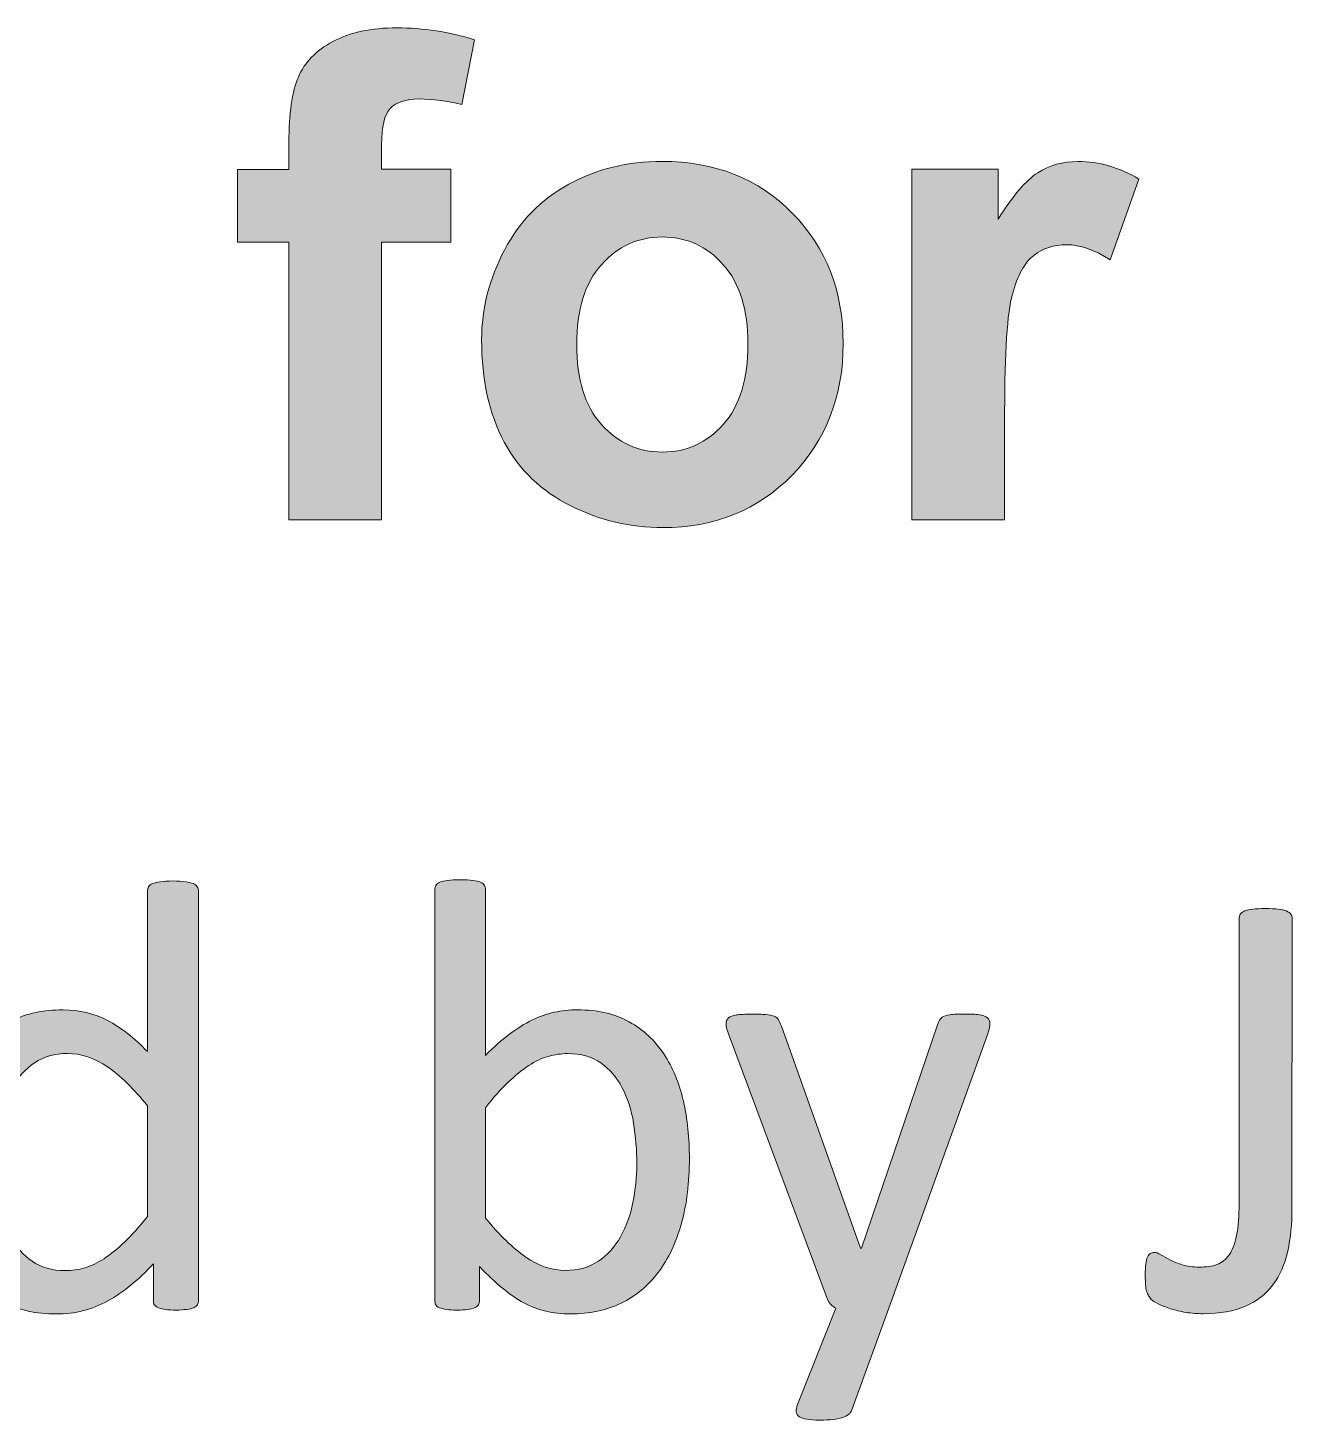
# Model space of a CAD drawing. Header units: inches. Extents: x 247 to 2765, y -1897 to -1110.
# Drawn here: x 2687.36 to 2695.29, y -1325.26 to -1316.53 of the extents above; entities that cross this region are included whole.
import ezdxf

# ---------------------------------------------------------------- set-up
doc = ezdxf.new("R2010")
doc.units = ezdxf.units.IN
doc.header["$MEASUREMENT"] = 0
doc.layers.add('Layer 1', color=7, linetype='Continuous')

# ---------------------------------------------------------------- blocks, each defined once
blk = doc.blocks.new('block 321')
at = {"layer": 'Layer 1', "true_color": 0x010101}
h = blk.add_hatch(color=18, dxfattribs=at)
h.dxf.hatch_style = 2
edge = h.paths.add_edge_path()
edge.add_spline(control_points=[(2688.6779, -1317.4186), (2688.6779, -1317.4186), (2689.0004, -1317.4186), (2689.0004, -1317.4186), (2689.0004, -1317.4186), (2689.0004, -1317.2533), (2689.0004, -1317.2533), (2689.0004, -1317.0693), (2689.02, -1316.9308), (2689.0593, -1316.8399), (2689.0979, -1316.7489), (2689.1702, -1316.6748), (2689.2756, -1316.6177), (2689.3818, -1316.5605), (2689.5151, -1316.5319), (2689.6763, -1316.5319), (2689.8417, -1316.5319), (2690.0036, -1316.5567), (2690.1621, -1316.6063), (2690.1621, -1316.6063), (2690.0828, -1317.0114), (2690.0828, -1317.0114), (2689.9905, -1316.989), (2689.9016, -1316.9777), (2689.8162, -1316.9777), (2689.7321, -1316.9777), (2689.6718, -1316.998), (2689.6353, -1317.0366), (2689.5984, -1317.0759), (2689.5805, -1317.1513), (2689.5805, -1317.2636), (2689.5805, -1317.2636), (2689.5805, -1317.4179), (2689.5805, -1317.4179), (2689.5805, -1317.4179), (2690.0146, -1317.4179), (2690.0146, -1317.4179), (2690.0146, -1317.4179), (2690.0146, -1317.8748), (2690.0146, -1317.8748), (2690.0146, -1317.8748), (2689.5805, -1317.8748), (2689.5805, -1317.8748), (2689.5805, -1317.8748), (2689.5805, -1319.6139), (2689.5805, -1319.6139), (2689.5805, -1319.6139), (2689, -1319.6139), (2689, -1319.6139), (2689, -1319.6139), (2689, -1317.8748), (2689, -1317.8748), (2689, -1317.8748), (2688.6776, -1317.8748), (2688.6776, -1317.8748), (2688.6776, -1317.8748), (2688.6776, -1317.4186), (2688.6776, -1317.4186), (2688.6776, -1317.4186), (2688.6779, -1317.4186), (2688.6779, -1317.4186)], knot_values=[0, 0, 0, 0, 1, 1, 1, 2, 2, 2, 3, 3, 3, 4, 4, 4, 5, 5, 5, 6, 6, 6, 7, 7, 7, 8, 8, 8, 9, 9, 9, 10, 10, 10, 11, 11, 11, 12, 12, 12, 13, 13, 13, 14, 14, 14, 15, 15, 15, 16, 16, 16, 17, 17, 17, 18, 18, 18, 19, 19, 19, 20, 20, 20, 20], degree=3, periodic=1)
h = blk.add_hatch(color=18, dxfattribs=at)
h.dxf.hatch_style = 2
edge = h.paths.add_edge_path()
edge.add_spline(control_points=[(2690.2075, -1318.4852), (2690.2075, -1318.2923), (2690.2551, -1318.1056), (2690.3502, -1317.9251), (2690.4449, -1317.7442), (2690.5793, -1317.6067), (2690.7543, -1317.5117), (2690.9289, -1317.4159), (2691.1232, -1317.369), (2691.3382, -1317.369), (2691.6696, -1317.369), (2691.9425, -1317.4769), (2692.154, -1317.6925), (2692.3666, -1317.9082), (2692.4723, -1318.1807), (2692.4723, -1318.51), (2692.4723, -1318.8415), (2692.3652, -1319.1174), (2692.1509, -1319.3358), (2691.9373, -1319.5543), (2691.6669, -1319.6635), (2691.3417, -1319.6635), (2691.1408, -1319.6635), (2690.9486, -1319.618), (2690.766, -1319.527), (2690.5834, -1319.4361), (2690.4446, -1319.3028), (2690.3495, -1319.1271), (2690.2544, -1318.9517), (2690.2075, -1318.7374), (2690.2075, -1318.4852)], knot_values=[0, 0, 0, 0, 1, 1, 1, 2, 2, 2, 3, 3, 3, 4, 4, 4, 5, 5, 5, 6, 6, 6, 7, 7, 7, 8, 8, 8, 9, 9, 9, 10, 10, 10, 10], degree=3, periodic=1)
edge = h.paths.add_edge_path()
edge.add_spline(control_points=[(2690.8029, -1318.5162), (2690.8029, -1318.734), (2690.8545, -1318.9007), (2690.9579, -1319.0165), (2691.0612, -1319.1322), (2691.1887, -1319.1901), (2691.3403, -1319.1901), (2691.4919, -1319.1901), (2691.619, -1319.1322), (2691.7217, -1319.0165), (2691.8243, -1318.9007), (2691.8757, -1318.7326), (2691.8757, -1318.5121), (2691.8757, -1318.2971), (2691.8243, -1318.1318), (2691.7217, -1318.016), (2691.619, -1317.9003), (2691.4919, -1317.8424), (2691.3403, -1317.8424), (2691.1884, -1317.8424), (2691.0612, -1317.9003), (2690.9579, -1318.016), (2690.8545, -1318.1318), (2690.8029, -1318.2985), (2690.8029, -1318.5162)], knot_values=[0, 0, 0, 0, 1, 1, 1, 2, 2, 2, 3, 3, 3, 4, 4, 4, 5, 5, 5, 6, 6, 6, 7, 7, 7, 8, 8, 8, 8], degree=3, periodic=1)
h = blk.add_hatch(color=18, dxfattribs=at)
h.dxf.hatch_style = 2
edge = h.paths.add_edge_path()
edge.add_spline(control_points=[(2693.4842, -1319.6142), (2693.4842, -1319.6142), (2692.9033, -1319.6142), (2692.9033, -1319.6142), (2692.9033, -1319.6142), (2692.9033, -1317.4183), (2692.9033, -1317.4183), (2692.9033, -1317.4183), (2693.4428, -1317.4183), (2693.4428, -1317.4183), (2693.4428, -1317.4183), (2693.4428, -1317.7311), (2693.4428, -1317.7311), (2693.5352, -1317.5837), (2693.6182, -1317.4865), (2693.6919, -1317.4397), (2693.7656, -1317.3928), (2693.8494, -1317.3694), (2693.9431, -1317.3694), (2694.0753, -1317.3694), (2694.2028, -1317.4059), (2694.3255, -1317.4796), (2694.3255, -1317.4796), (2694.1456, -1317.986), (2694.1456, -1317.986), (2694.0478, -1317.9227), (2693.9568, -1317.891), (2693.8728, -1317.891), (2693.7922, -1317.891), (2693.7226, -1317.913), (2693.6661, -1317.9575), (2693.6096, -1318.0019), (2693.5651, -1318.0832), (2693.5327, -1318.2003), (2693.5004, -1318.3175), (2693.4842, -1318.5621), (2693.4842, -1318.9362), (2693.4842, -1318.9362), (2693.4842, -1319.6142), (2693.4842, -1319.6142), (2693.4842, -1319.6142), (2693.4842, -1319.6142), (2693.4842, -1319.6142)], knot_values=[0, 0, 0, 0, 1, 1, 1, 2, 2, 2, 3, 3, 3, 4, 4, 4, 5, 5, 5, 6, 6, 6, 7, 7, 7, 8, 8, 8, 9, 9, 9, 10, 10, 10, 11, 11, 11, 12, 12, 12, 13, 13, 13, 14, 14, 14, 14], degree=3, periodic=1)
at = {"layer": 'Layer 1', "lineweight": 0}
for points, knots in [([(2688.6779, -1317.4186), (2688.6779, -1317.4186), (2689.0004, -1317.4186), (2689.0004, -1317.4186), (2689.0004, -1317.4186), (2689.0004, -1317.2533), (2689.0004, -1317.2533), (2689.0004, -1317.0693), (2689.02, -1316.9308), (2689.0593, -1316.8399), (2689.0979, -1316.7489), (2689.1702, -1316.6748), (2689.2756, -1316.6177), (2689.3818, -1316.5605), (2689.5151, -1316.5319), (2689.6763, -1316.5319), (2689.8417, -1316.5319), (2690.0036, -1316.5567), (2690.1621, -1316.6063), (2690.1621, -1316.6063), (2690.0828, -1317.0114), (2690.0828, -1317.0114), (2689.9905, -1316.989), (2689.9016, -1316.9777), (2689.8162, -1316.9777), (2689.7321, -1316.9777), (2689.6718, -1316.998), (2689.6353, -1317.0366), (2689.5984, -1317.0759), (2689.5805, -1317.1513), (2689.5805, -1317.2636), (2689.5805, -1317.2636), (2689.5805, -1317.4179), (2689.5805, -1317.4179), (2689.5805, -1317.4179), (2690.0146, -1317.4179), (2690.0146, -1317.4179), (2690.0146, -1317.4179), (2690.0146, -1317.8748), (2690.0146, -1317.8748), (2690.0146, -1317.8748), (2689.5805, -1317.8748), (2689.5805, -1317.8748), (2689.5805, -1317.8748), (2689.5805, -1319.6139), (2689.5805, -1319.6139), (2689.5805, -1319.6139), (2689, -1319.6139), (2689, -1319.6139), (2689, -1319.6139), (2689, -1317.8748), (2689, -1317.8748), (2689, -1317.8748), (2688.6776, -1317.8748), (2688.6776, -1317.8748), (2688.6776, -1317.8748), (2688.6776, -1317.4186), (2688.6776, -1317.4186), (2688.6776, -1317.4186), (2688.6779, -1317.4186), (2688.6779, -1317.4186)], [0, 0, 0, 0, 1, 1, 1, 2, 2, 2, 3, 3, 3, 4, 4, 4, 5, 5, 5, 6, 6, 6, 7, 7, 7, 8, 8, 8, 9, 9, 9, 10, 10, 10, 11, 11, 11, 12, 12, 12, 13, 13, 13, 14, 14, 14, 15, 15, 15, 16, 16, 16, 17, 17, 17, 18, 18, 18, 19, 19, 19, 20, 20, 20, 20]), ([(2690.2075, -1318.4852), (2690.2075, -1318.2923), (2690.2551, -1318.1056), (2690.3502, -1317.9251), (2690.4449, -1317.7442), (2690.5793, -1317.6067), (2690.7543, -1317.5117), (2690.9289, -1317.4159), (2691.1232, -1317.369), (2691.3382, -1317.369), (2691.6696, -1317.369), (2691.9425, -1317.4769), (2692.154, -1317.6925), (2692.3666, -1317.9082), (2692.4723, -1318.1807), (2692.4723, -1318.51), (2692.4723, -1318.8415), (2692.3652, -1319.1174), (2692.1509, -1319.3358), (2691.9373, -1319.5543), (2691.6669, -1319.6635), (2691.3417, -1319.6635), (2691.1408, -1319.6635), (2690.9486, -1319.618), (2690.766, -1319.527), (2690.5834, -1319.4361), (2690.4446, -1319.3028), (2690.3495, -1319.1271), (2690.2544, -1318.9517), (2690.2075, -1318.7374), (2690.2075, -1318.4852)], [0, 0, 0, 0, 1, 1, 1, 2, 2, 2, 3, 3, 3, 4, 4, 4, 5, 5, 5, 6, 6, 6, 7, 7, 7, 8, 8, 8, 9, 9, 9, 10, 10, 10, 10]), ([(2693.4842, -1319.6142), (2693.4842, -1319.6142), (2692.9033, -1319.6142), (2692.9033, -1319.6142), (2692.9033, -1319.6142), (2692.9033, -1317.4183), (2692.9033, -1317.4183), (2692.9033, -1317.4183), (2693.4428, -1317.4183), (2693.4428, -1317.4183), (2693.4428, -1317.4183), (2693.4428, -1317.7311), (2693.4428, -1317.7311), (2693.5352, -1317.5837), (2693.6182, -1317.4865), (2693.6919, -1317.4397), (2693.7656, -1317.3928), (2693.8494, -1317.3694), (2693.9431, -1317.3694), (2694.0753, -1317.3694), (2694.2028, -1317.4059), (2694.3255, -1317.4796), (2694.3255, -1317.4796), (2694.1456, -1317.986), (2694.1456, -1317.986), (2694.0478, -1317.9227), (2693.9568, -1317.891), (2693.8728, -1317.891), (2693.7922, -1317.891), (2693.7226, -1317.913), (2693.6661, -1317.9575), (2693.6096, -1318.0019), (2693.5651, -1318.0832), (2693.5327, -1318.2003), (2693.5004, -1318.3175), (2693.4842, -1318.5621), (2693.4842, -1318.9362), (2693.4842, -1318.9362), (2693.4842, -1319.6142), (2693.4842, -1319.6142), (2693.4842, -1319.6142), (2693.4842, -1319.6142), (2693.4842, -1319.6142)], [0, 0, 0, 0, 1, 1, 1, 2, 2, 2, 3, 3, 3, 4, 4, 4, 5, 5, 5, 6, 6, 6, 7, 7, 7, 8, 8, 8, 9, 9, 9, 10, 10, 10, 11, 11, 11, 12, 12, 12, 13, 13, 13, 14, 14, 14, 14]), ([(2690.8029, -1318.5162), (2690.8029, -1318.734), (2690.8545, -1318.9007), (2690.9579, -1319.0165), (2691.0612, -1319.1322), (2691.1887, -1319.1901), (2691.3403, -1319.1901), (2691.4919, -1319.1901), (2691.619, -1319.1322), (2691.7217, -1319.0165), (2691.8243, -1318.9007), (2691.8757, -1318.7326), (2691.8757, -1318.5121), (2691.8757, -1318.2971), (2691.8243, -1318.1318), (2691.7217, -1318.016), (2691.619, -1317.9003), (2691.4919, -1317.8424), (2691.3403, -1317.8424), (2691.1884, -1317.8424), (2691.0612, -1317.9003), (2690.9579, -1318.016), (2690.8545, -1318.1318), (2690.8029, -1318.2985), (2690.8029, -1318.5162)], [0, 0, 0, 0, 1, 1, 1, 2, 2, 2, 3, 3, 3, 4, 4, 4, 5, 5, 5, 6, 6, 6, 7, 7, 7, 8, 8, 8, 8])]:
    blk.add_open_spline(points, degree=3, knots=knots, dxfattribs=at)
blk = doc.blocks.new('block 322')
at = {"layer": 'Layer 1', "true_color": 0x010101}
h = blk.add_hatch(color=18, dxfattribs=at)
h.dxf.hatch_style = 2
edge = h.paths.add_edge_path()
edge.add_spline(control_points=[(2688.4337, -1324.5062), (2688.4337, -1324.5159), (2688.4316, -1324.5255), (2688.4271, -1324.5328), (2688.4219, -1324.5407), (2688.4147, -1324.5465), (2688.404, -1324.5517), (2688.393, -1324.5562), (2688.3785, -1324.5593), (2688.3606, -1324.5617), (2688.3424, -1324.5641), (2688.3207, -1324.5662), (2688.2952, -1324.5662), (2688.268, -1324.5662), (2688.2449, -1324.5651), (2688.2276, -1324.5617), (2688.2094, -1324.5593), (2688.1949, -1324.5555), (2688.1832, -1324.5517), (2688.1718, -1324.5465), (2688.1632, -1324.541), (2688.1581, -1324.5328), (2688.1532, -1324.5255), (2688.1508, -1324.5162), (2688.1508, -1324.5062), (2688.1508, -1324.5062), (2688.1508, -1324.2768), (2688.1508, -1324.2768), (2688.0595, -1324.3757), (2687.9648, -1324.4528), (2687.8659, -1324.5083), (2687.7684, -1324.5627), (2687.6599, -1324.5906), (2687.5431, -1324.5906), (2687.4167, -1324.5906), (2687.3075, -1324.5665), (2687.2175, -1324.5166), (2687.1276, -1324.4673), (2687.0546, -1324.4001), (2686.9988, -1324.3168), (2686.9437, -1324.2327), (2686.9027, -1324.1331), (2686.8765, -1324.0194), (2686.8506, -1323.9064), (2686.8379, -1323.7866), (2686.8379, -1323.6601), (2686.8379, -1323.5113), (2686.8544, -1323.3766), (2686.8868, -1323.2567), (2686.9189, -1323.1361), (2686.9664, -1323.0335), (2687.0288, -1322.9491), (2687.0921, -1322.8643), (2687.1697, -1322.7985), (2687.2627, -1322.753), (2687.3567, -1322.7075), (2687.4635, -1322.6852), (2687.5855, -1322.6852), (2687.6871, -1322.6852), (2687.7801, -1322.7072), (2687.8638, -1322.7513), (2687.9482, -1322.7954), (2688.0316, -1322.8615), (2688.1136, -1322.9466), (2688.1136, -1322.9466), (2688.1136, -1321.9396), (2688.1136, -1321.9396), (2688.1136, -1321.9307), (2688.1157, -1321.9221), (2688.1208, -1321.9135), (2688.1253, -1321.9055), (2688.1336, -1321.8986), (2688.1463, -1321.8942), (2688.1591, -1321.8893), (2688.1756, -1321.8855), (2688.1959, -1321.8824), (2688.2159, -1321.8793), (2688.2414, -1321.8776), (2688.2721, -1321.8776), (2688.3045, -1321.8776), (2688.3307, -1321.879), (2688.3513, -1321.8824), (2688.3723, -1321.8855), (2688.3882, -1321.89), (2688.3999, -1321.8942), (2688.4109, -1321.8986), (2688.4202, -1321.9052), (2688.4254, -1321.9135), (2688.4316, -1321.9217), (2688.434, -1321.9303), (2688.434, -1321.9396), (2688.434, -1321.9396), (2688.4337, -1324.5062), (2688.4337, -1324.5062), (2688.4337, -1324.5062), (2688.4337, -1324.5062), (2688.4337, -1324.5062)], knot_values=[0, 0, 0, 0, 1, 1, 1, 2, 2, 2, 3, 3, 3, 4, 4, 4, 5, 5, 5, 6, 6, 6, 7, 7, 7, 8, 8, 8, 9, 9, 9, 10, 10, 10, 11, 11, 11, 12, 12, 12, 13, 13, 13, 14, 14, 14, 15, 15, 15, 16, 16, 16, 17, 17, 17, 18, 18, 18, 19, 19, 19, 20, 20, 20, 21, 21, 21, 22, 22, 22, 23, 23, 23, 24, 24, 24, 25, 25, 25, 26, 26, 26, 27, 27, 27, 28, 28, 28, 29, 29, 29, 30, 30, 30, 31, 31, 31, 32, 32, 32, 32], degree=3, periodic=1)
edge = h.paths.add_edge_path()
edge.add_spline(control_points=[(2688.114, -1323.2863), (2688.0278, -1323.1792), (2687.9451, -1323.0982), (2687.8642, -1323.0424), (2687.7839, -1322.9866), (2687.7002, -1322.9584), (2687.6127, -1322.9584), (2687.5321, -1322.9584), (2687.4632, -1322.9783), (2687.4067, -1323.0162), (2687.3502, -1323.0548), (2687.3044, -1323.1055), (2687.2689, -1323.1692), (2687.2334, -1323.2319), (2687.2079, -1323.3032), (2687.1917, -1323.3824), (2687.1755, -1323.462), (2687.1676, -1323.5433), (2687.1676, -1323.6253), (2687.1676, -1323.7128), (2687.1748, -1323.7976), (2687.1879, -1323.8816), (2687.2014, -1323.9654), (2687.2248, -1324.0394), (2687.2582, -1324.1042), (2687.2916, -1324.1696), (2687.3361, -1324.2213), (2687.3912, -1324.2603), (2687.4466, -1324.2988), (2687.5162, -1324.3192), (2687.5993, -1324.3192), (2687.6416, -1324.3192), (2687.6826, -1324.313), (2687.7226, -1324.3019), (2687.7608, -1324.2902), (2687.8018, -1324.2706), (2687.8428, -1324.2441), (2687.8831, -1324.2168), (2687.9265, -1324.1814), (2687.9713, -1324.1383), (2688.0161, -1324.0959), (2688.0643, -1324.0429), (2688.114, -1323.9798), (2688.114, -1323.9798), (2688.114, -1323.2863), (2688.114, -1323.2863), (2688.114, -1323.2863), (2688.114, -1323.2863), (2688.114, -1323.2863)], knot_values=[0, 0, 0, 0, 1, 1, 1, 2, 2, 2, 3, 3, 3, 4, 4, 4, 5, 5, 5, 6, 6, 6, 7, 7, 7, 8, 8, 8, 9, 9, 9, 10, 10, 10, 11, 11, 11, 12, 12, 12, 13, 13, 13, 14, 14, 14, 15, 15, 15, 16, 16, 16, 16], degree=3, periodic=1)
h = blk.add_hatch(color=18, dxfattribs=at)
h.dxf.hatch_style = 2
edge = h.paths.add_edge_path()
edge.add_spline(control_points=[(2691.5091, -1323.6157), (2691.5091, -1323.7659), (2691.4929, -1323.9013), (2691.4598, -1324.0215), (2691.4271, -1324.1414), (2691.3792, -1324.2441), (2691.3155, -1324.3281), (2691.2521, -1324.4129), (2691.1739, -1324.4783), (2691.0812, -1324.5235), (2690.9889, -1324.5682), (2690.8828, -1324.5903), (2690.7639, -1324.5903), (2690.7088, -1324.5903), (2690.6571, -1324.5848), (2690.6103, -1324.5738), (2690.5634, -1324.5627), (2690.5173, -1324.5452), (2690.4725, -1324.5214), (2690.4273, -1324.4969), (2690.3826, -1324.4659), (2690.3374, -1324.4284), (2690.2926, -1324.3919), (2690.2444, -1324.3467), (2690.1948, -1324.2937), (2690.1948, -1324.2937), (2690.1948, -1324.5062), (2690.1948, -1324.5062), (2690.1948, -1324.5159), (2690.1924, -1324.5255), (2690.1872, -1324.5328), (2690.1824, -1324.5407), (2690.1741, -1324.5465), (2690.1628, -1324.5517), (2690.1514, -1324.5562), (2690.1369, -1324.5593), (2690.1193, -1324.5617), (2690.1018, -1324.5648), (2690.0801, -1324.5662), (2690.0529, -1324.5662), (2690.027, -1324.5662), (2690.0053, -1324.5651), (2689.9871, -1324.5617), (2689.9685, -1324.5593), (2689.9536, -1324.5555), (2689.943, -1324.5517), (2689.9312, -1324.5465), (2689.923, -1324.541), (2689.9199, -1324.5328), (2689.9157, -1324.5255), (2689.914, -1324.5162), (2689.914, -1324.5062), (2689.914, -1324.5062), (2689.914, -1321.9314), (2689.914, -1321.9314), (2689.914, -1321.9217), (2689.9161, -1321.9121), (2689.9206, -1321.9048), (2689.9254, -1321.8973), (2689.9337, -1321.8907), (2689.9457, -1321.8849), (2689.9578, -1321.88), (2689.9743, -1321.8766), (2689.995, -1321.8735), (2690.016, -1321.8707), (2690.0418, -1321.8694), (2690.0725, -1321.8694), (2690.1049, -1321.8694), (2690.1311, -1321.8704), (2690.1517, -1321.8735), (2690.1721, -1321.8762), (2690.1886, -1321.8804), (2690.2, -1321.8849), (2690.2113, -1321.8907), (2690.2203, -1321.8966), (2690.2248, -1321.9048), (2690.2299, -1321.9121), (2690.232, -1321.9214), (2690.232, -1321.9314), (2690.232, -1321.9314), (2690.232, -1322.9701), (2690.232, -1322.9701), (2690.2837, -1322.918), (2690.3329, -1322.8733), (2690.3815, -1322.8371), (2690.4301, -1322.8013), (2690.4769, -1322.772), (2690.5228, -1322.7492), (2690.5693, -1322.7272), (2690.6154, -1322.7103), (2690.6623, -1322.7), (2690.7085, -1322.6896), (2690.7574, -1322.6848), (2690.8087, -1322.6848), (2690.9338, -1322.6848), (2691.0423, -1322.7093), (2691.1315, -1322.7599), (2691.2207, -1322.8099), (2691.2934, -1322.8774), (2691.3486, -1322.9611), (2691.4044, -1323.0452), (2691.4454, -1323.144), (2691.4715, -1323.257), (2691.4964, -1323.37), (2691.5091, -1323.4896), (2691.5091, -1323.6157)], knot_values=[0, 0, 0, 0, 1, 1, 1, 2, 2, 2, 3, 3, 3, 4, 4, 4, 5, 5, 5, 6, 6, 6, 7, 7, 7, 8, 8, 8, 9, 9, 9, 10, 10, 10, 11, 11, 11, 12, 12, 12, 13, 13, 13, 14, 14, 14, 15, 15, 15, 16, 16, 16, 17, 17, 17, 18, 18, 18, 19, 19, 19, 20, 20, 20, 21, 21, 21, 22, 22, 22, 23, 23, 23, 24, 24, 24, 25, 25, 25, 26, 26, 26, 27, 27, 27, 28, 28, 28, 29, 29, 29, 30, 30, 30, 31, 31, 31, 32, 32, 32, 33, 33, 33, 34, 34, 34, 35, 35, 35, 35], degree=3, periodic=1)
edge = h.paths.add_edge_path()
edge.add_spline(control_points=[(2691.1797, -1323.6522), (2691.1797, -1323.5637), (2691.1725, -1323.4779), (2691.1594, -1323.3945), (2691.1456, -1323.3108), (2691.1222, -1323.2371), (2691.0885, -1323.173), (2691.0547, -1323.1082), (2691.0096, -1323.0569), (2690.9548, -1323.018), (2690.899, -1322.9794), (2690.8297, -1322.959), (2690.7474, -1322.959), (2690.706, -1322.959), (2690.665, -1322.9656), (2690.6244, -1322.9766), (2690.5841, -1322.9876), (2690.5438, -1323.0076), (2690.5024, -1323.0341), (2690.4608, -1323.061), (2690.418, -1323.0965), (2690.3732, -1323.1389), (2690.3288, -1323.1806), (2690.2813, -1323.2343), (2690.2313, -1323.298), (2690.2313, -1323.298), (2690.2313, -1323.9898), (2690.2313, -1323.9898), (2690.3195, -1324.097), (2690.4029, -1324.1779), (2690.4835, -1324.2337), (2690.5638, -1324.2899), (2690.6471, -1324.3178), (2690.7336, -1324.3178), (2690.8139, -1324.3178), (2690.8824, -1324.2978), (2690.9393, -1324.2599), (2690.9961, -1324.2213), (2691.0423, -1324.1703), (2691.0778, -1324.1063), (2691.1133, -1324.0429), (2691.1391, -1323.9716), (2691.1553, -1323.893), (2691.1715, -1323.8131), (2691.1797, -1323.7332), (2691.1797, -1323.6522)], knot_values=[0, 0, 0, 0, 1, 1, 1, 2, 2, 2, 3, 3, 3, 4, 4, 4, 5, 5, 5, 6, 6, 6, 7, 7, 7, 8, 8, 8, 9, 9, 9, 10, 10, 10, 11, 11, 11, 12, 12, 12, 13, 13, 13, 14, 14, 14, 15, 15, 15, 15], degree=3, periodic=1)
h = blk.add_hatch(color=18, dxfattribs=at)
h.dxf.hatch_style = 2
edge = h.paths.add_edge_path()
edge.add_spline(control_points=[(2695.2842, -1323.9257), (2695.2842, -1324.025), (2695.276, -1324.1152), (2695.2574, -1324.1979), (2695.2394, -1324.2795), (2695.2084, -1324.3502), (2695.1647, -1324.408), (2695.1213, -1324.4659), (2695.0637, -1324.5107), (2694.9924, -1324.5417), (2694.9215, -1324.5731), (2694.8326, -1324.5889), (2694.7275, -1324.5889), (2694.6913, -1324.5889), (2694.6562, -1324.5862), (2694.6204, -1324.581), (2694.5852, -1324.5744), (2694.5528, -1324.5676), (2694.5232, -1324.5579), (2694.4936, -1324.5483), (2694.4684, -1324.5379), (2694.446, -1324.5272), (2694.4243, -1324.5166), (2694.4099, -1324.5069), (2694.4026, -1324.4993), (2694.3957, -1324.4921), (2694.3899, -1324.4838), (2694.3854, -1324.4759), (2694.3809, -1324.4687), (2694.3778, -1324.459), (2694.3737, -1324.4487), (2694.3706, -1324.4377), (2694.3682, -1324.4242), (2694.3671, -1324.408), (2694.3658, -1324.3922), (2694.3651, -1324.3719), (2694.3651, -1324.3491), (2694.3651, -1324.3209), (2694.3661, -1324.2975), (2694.3682, -1324.2789), (2694.3699, -1324.2603), (2694.3734, -1324.2454), (2694.3785, -1324.2344), (2694.3833, -1324.2234), (2694.3895, -1324.2158), (2694.3968, -1324.2113), (2694.404, -1324.2072), (2694.4126, -1324.2048), (2694.423, -1324.2048), (2694.4326, -1324.2048), (2694.4457, -1324.2096), (2694.4626, -1324.2193), (2694.4784, -1324.2289), (2694.4977, -1324.2392), (2694.5194, -1324.251), (2694.5422, -1324.2627), (2694.5687, -1324.2733), (2694.5983, -1324.2826), (2694.6279, -1324.2923), (2694.6624, -1324.2971), (2694.7024, -1324.2971), (2694.7461, -1324.2971), (2694.783, -1324.2916), (2694.814, -1324.2809), (2694.845, -1324.2699), (2694.8698, -1324.2499), (2694.8911, -1324.2203), (2694.9118, -1324.1907), (2694.927, -1324.1497), (2694.9373, -1324.098), (2694.9476, -1324.046), (2694.9528, -1323.9784), (2694.9528, -1323.8947), (2694.9528, -1323.8947), (2694.9528, -1322.1098), (2694.9528, -1322.1098), (2694.9528, -1322.1016), (2694.9556, -1322.0926), (2694.96, -1322.0854), (2694.9659, -1322.0774), (2694.9742, -1322.0712), (2694.9873, -1322.0654), (2695, -1322.0602), (2695.0172, -1322.0571), (2695.0389, -1322.0544), (2695.0603, -1322.0513), (2695.0868, -1322.0499), (2695.1189, -1322.0499), (2695.1499, -1322.0499), (2695.1761, -1322.0513), (2695.1985, -1322.0544), (2695.2205, -1322.0568), (2695.2367, -1322.0606), (2695.2498, -1322.0654), (2695.2618, -1322.0712), (2695.2715, -1322.0771), (2695.2767, -1322.0854), (2695.2825, -1322.0926), (2695.2853, -1322.1012), (2695.2853, -1322.1098), (2695.2853, -1322.1098), (2695.2842, -1323.9257), (2695.2842, -1323.9257), (2695.2842, -1323.9257), (2695.2842, -1323.9257), (2695.2842, -1323.9257)], knot_values=[0, 0, 0, 0, 1, 1, 1, 2, 2, 2, 3, 3, 3, 4, 4, 4, 5, 5, 5, 6, 6, 6, 7, 7, 7, 8, 8, 8, 9, 9, 9, 10, 10, 10, 11, 11, 11, 12, 12, 12, 13, 13, 13, 14, 14, 14, 15, 15, 15, 16, 16, 16, 17, 17, 17, 18, 18, 18, 19, 19, 19, 20, 20, 20, 21, 21, 21, 22, 22, 22, 23, 23, 23, 24, 24, 24, 25, 25, 25, 26, 26, 26, 27, 27, 27, 28, 28, 28, 29, 29, 29, 30, 30, 30, 31, 31, 31, 32, 32, 32, 33, 33, 33, 34, 34, 34, 35, 35, 35, 35], degree=3, periodic=1)
h = blk.add_hatch(color=18, dxfattribs=at)
h.dxf.hatch_style = 2
edge = h.paths.add_edge_path()
edge.add_spline(control_points=[(2692.7579, -1324.5541), (2692.7579, -1324.5541), (2692.5275, -1325.1918), (2692.5275, -1325.1918), (2692.5195, -1325.2128), (2692.5003, -1325.2287), (2692.4686, -1325.239), (2692.4369, -1325.25), (2692.3886, -1325.2559), (2692.3252, -1325.2559), (2692.2918, -1325.2559), (2692.2646, -1325.2538), (2692.2443, -1325.2504), (2692.2236, -1325.2473), (2692.2078, -1325.2425), (2692.1971, -1325.2342), (2692.1861, -1325.2269), (2692.1799, -1325.2163), (2692.1785, -1325.2035), (2692.1774, -1325.1904), (2692.1805, -1325.1753), (2692.1874, -1325.1574), (2692.1874, -1325.1574), (2692.4272, -1324.5545), (2692.4272, -1324.5545), (2692.4155, -1324.5486), (2692.4048, -1324.541), (2692.3941, -1324.5293), (2692.3838, -1324.5176), (2692.3766, -1324.5055), (2692.3724, -1324.4928), (2692.3724, -1324.4928), (2691.754, -1322.8354), (2691.754, -1322.8354), (2691.7437, -1322.8085), (2691.7385, -1322.7875), (2691.7385, -1322.772), (2691.7385, -1322.7568), (2691.7437, -1322.7444), (2691.754, -1322.7351), (2691.7644, -1322.7258), (2691.7809, -1322.72), (2691.804, -1322.7169), (2691.8274, -1322.7138), (2691.8581, -1322.7117), (2691.8967, -1322.7117), (2691.9356, -1322.7117), (2691.9652, -1322.7127), (2691.988, -1322.7151), (2692.0097, -1322.7169), (2692.0262, -1322.7206), (2692.0393, -1322.7251), (2692.052, -1322.731), (2692.0617, -1322.7379), (2692.0672, -1322.7475), (2692.0731, -1322.7568), (2692.0789, -1322.7699), (2692.0855, -1322.7871), (2692.0855, -1322.7871), (2692.5805, -1324.1779), (2692.5805, -1324.1779), (2692.5805, -1324.1779), (2692.5864, -1324.1779), (2692.5864, -1324.1779), (2692.5864, -1324.1779), (2693.0642, -1322.7789), (2693.0642, -1322.7789), (2693.0714, -1322.7544), (2693.0814, -1322.7386), (2693.0921, -1322.7317), (2693.1025, -1322.7241), (2693.1197, -1322.7193), (2693.1414, -1322.7162), (2693.1634, -1322.7127), (2693.1948, -1322.711), (2693.2361, -1322.711), (2693.2726, -1322.711), (2693.3019, -1322.7127), (2693.3243, -1322.7162), (2693.3477, -1322.7193), (2693.3646, -1322.7251), (2693.376, -1322.7344), (2693.3867, -1322.7434), (2693.3922, -1322.7554), (2693.3922, -1322.7709), (2693.3922, -1322.7864), (2693.3884, -1322.8061), (2693.3808, -1322.8285), (2693.3808, -1322.8285), (2692.7579, -1324.5541), (2692.7579, -1324.5541)], knot_values=[0, 0, 0, 0, 1, 1, 1, 2, 2, 2, 3, 3, 3, 4, 4, 4, 5, 5, 5, 6, 6, 6, 7, 7, 7, 8, 8, 8, 9, 9, 9, 10, 10, 10, 11, 11, 11, 12, 12, 12, 13, 13, 13, 14, 14, 14, 15, 15, 15, 16, 16, 16, 17, 17, 17, 18, 18, 18, 19, 19, 19, 20, 20, 20, 21, 21, 21, 22, 22, 22, 23, 23, 23, 24, 24, 24, 25, 25, 25, 26, 26, 26, 27, 27, 27, 28, 28, 28, 29, 29, 29, 30, 30, 30, 30], degree=3, periodic=1)
at = {"layer": 'Layer 1', "lineweight": 0}
for points, knots in [([(2688.4337, -1324.5062), (2688.4337, -1324.5159), (2688.4316, -1324.5255), (2688.4271, -1324.5328), (2688.4219, -1324.5407), (2688.4147, -1324.5465), (2688.404, -1324.5517), (2688.393, -1324.5562), (2688.3785, -1324.5593), (2688.3606, -1324.5617), (2688.3424, -1324.5641), (2688.3207, -1324.5662), (2688.2952, -1324.5662), (2688.268, -1324.5662), (2688.2449, -1324.5651), (2688.2276, -1324.5617), (2688.2094, -1324.5593), (2688.1949, -1324.5555), (2688.1832, -1324.5517), (2688.1718, -1324.5465), (2688.1632, -1324.541), (2688.1581, -1324.5328), (2688.1532, -1324.5255), (2688.1508, -1324.5162), (2688.1508, -1324.5062), (2688.1508, -1324.5062), (2688.1508, -1324.2768), (2688.1508, -1324.2768), (2688.0595, -1324.3757), (2687.9648, -1324.4528), (2687.8659, -1324.5083), (2687.7684, -1324.5627), (2687.6599, -1324.5906), (2687.5431, -1324.5906), (2687.4167, -1324.5906), (2687.3075, -1324.5665), (2687.2175, -1324.5166), (2687.1276, -1324.4673), (2687.0546, -1324.4001), (2686.9988, -1324.3168), (2686.9437, -1324.2327), (2686.9027, -1324.1331), (2686.8765, -1324.0194), (2686.8506, -1323.9064), (2686.8379, -1323.7866), (2686.8379, -1323.6601), (2686.8379, -1323.5113), (2686.8544, -1323.3766), (2686.8868, -1323.2567), (2686.9189, -1323.1361), (2686.9664, -1323.0335), (2687.0288, -1322.9491), (2687.0921, -1322.8643), (2687.1697, -1322.7985), (2687.2627, -1322.753), (2687.3567, -1322.7075), (2687.4635, -1322.6852), (2687.5855, -1322.6852), (2687.6871, -1322.6852), (2687.7801, -1322.7072), (2687.8638, -1322.7513), (2687.9482, -1322.7954), (2688.0316, -1322.8615), (2688.1136, -1322.9466), (2688.1136, -1322.9466), (2688.1136, -1321.9396), (2688.1136, -1321.9396), (2688.1136, -1321.9307), (2688.1157, -1321.9221), (2688.1208, -1321.9135), (2688.1253, -1321.9055), (2688.1336, -1321.8986), (2688.1463, -1321.8942), (2688.1591, -1321.8893), (2688.1756, -1321.8855), (2688.1959, -1321.8824), (2688.2159, -1321.8793), (2688.2414, -1321.8776), (2688.2721, -1321.8776), (2688.3045, -1321.8776), (2688.3307, -1321.879), (2688.3513, -1321.8824), (2688.3723, -1321.8855), (2688.3882, -1321.89), (2688.3999, -1321.8942), (2688.4109, -1321.8986), (2688.4202, -1321.9052), (2688.4254, -1321.9135), (2688.4316, -1321.9217), (2688.434, -1321.9303), (2688.434, -1321.9396), (2688.434, -1321.9396), (2688.4337, -1324.5062), (2688.4337, -1324.5062), (2688.4337, -1324.5062), (2688.4337, -1324.5062), (2688.4337, -1324.5062)], [0, 0, 0, 0, 1, 1, 1, 2, 2, 2, 3, 3, 3, 4, 4, 4, 5, 5, 5, 6, 6, 6, 7, 7, 7, 8, 8, 8, 9, 9, 9, 10, 10, 10, 11, 11, 11, 12, 12, 12, 13, 13, 13, 14, 14, 14, 15, 15, 15, 16, 16, 16, 17, 17, 17, 18, 18, 18, 19, 19, 19, 20, 20, 20, 21, 21, 21, 22, 22, 22, 23, 23, 23, 24, 24, 24, 25, 25, 25, 26, 26, 26, 27, 27, 27, 28, 28, 28, 29, 29, 29, 30, 30, 30, 31, 31, 31, 32, 32, 32, 32]), ([(2691.5091, -1323.6157), (2691.5091, -1323.7659), (2691.4929, -1323.9013), (2691.4598, -1324.0215), (2691.4271, -1324.1414), (2691.3792, -1324.2441), (2691.3155, -1324.3281), (2691.2521, -1324.4129), (2691.1739, -1324.4783), (2691.0812, -1324.5235), (2690.9889, -1324.5682), (2690.8828, -1324.5903), (2690.7639, -1324.5903), (2690.7088, -1324.5903), (2690.6571, -1324.5848), (2690.6103, -1324.5738), (2690.5634, -1324.5627), (2690.5173, -1324.5452), (2690.4725, -1324.5214), (2690.4273, -1324.4969), (2690.3826, -1324.4659), (2690.3374, -1324.4284), (2690.2926, -1324.3919), (2690.2444, -1324.3467), (2690.1948, -1324.2937), (2690.1948, -1324.2937), (2690.1948, -1324.5062), (2690.1948, -1324.5062), (2690.1948, -1324.5159), (2690.1924, -1324.5255), (2690.1872, -1324.5328), (2690.1824, -1324.5407), (2690.1741, -1324.5465), (2690.1628, -1324.5517), (2690.1514, -1324.5562), (2690.1369, -1324.5593), (2690.1193, -1324.5617), (2690.1018, -1324.5648), (2690.0801, -1324.5662), (2690.0529, -1324.5662), (2690.027, -1324.5662), (2690.0053, -1324.5651), (2689.9871, -1324.5617), (2689.9685, -1324.5593), (2689.9536, -1324.5555), (2689.943, -1324.5517), (2689.9312, -1324.5465), (2689.923, -1324.541), (2689.9199, -1324.5328), (2689.9157, -1324.5255), (2689.914, -1324.5162), (2689.914, -1324.5062), (2689.914, -1324.5062), (2689.914, -1321.9314), (2689.914, -1321.9314), (2689.914, -1321.9217), (2689.9161, -1321.9121), (2689.9206, -1321.9048), (2689.9254, -1321.8973), (2689.9337, -1321.8907), (2689.9457, -1321.8849), (2689.9578, -1321.88), (2689.9743, -1321.8766), (2689.995, -1321.8735), (2690.016, -1321.8707), (2690.0418, -1321.8694), (2690.0725, -1321.8694), (2690.1049, -1321.8694), (2690.1311, -1321.8704), (2690.1517, -1321.8735), (2690.1721, -1321.8762), (2690.1886, -1321.8804), (2690.2, -1321.8849), (2690.2113, -1321.8907), (2690.2203, -1321.8966), (2690.2248, -1321.9048), (2690.2299, -1321.9121), (2690.232, -1321.9214), (2690.232, -1321.9314), (2690.232, -1321.9314), (2690.232, -1322.9701), (2690.232, -1322.9701), (2690.2837, -1322.918), (2690.3329, -1322.8733), (2690.3815, -1322.8371), (2690.4301, -1322.8013), (2690.4769, -1322.772), (2690.5228, -1322.7492), (2690.5693, -1322.7272), (2690.6154, -1322.7103), (2690.6623, -1322.7), (2690.7085, -1322.6896), (2690.7574, -1322.6848), (2690.8087, -1322.6848), (2690.9338, -1322.6848), (2691.0423, -1322.7093), (2691.1315, -1322.7599), (2691.2207, -1322.8099), (2691.2934, -1322.8774), (2691.3486, -1322.9611), (2691.4044, -1323.0452), (2691.4454, -1323.144), (2691.4715, -1323.257), (2691.4964, -1323.37), (2691.5091, -1323.4896), (2691.5091, -1323.6157)], [0, 0, 0, 0, 1, 1, 1, 2, 2, 2, 3, 3, 3, 4, 4, 4, 5, 5, 5, 6, 6, 6, 7, 7, 7, 8, 8, 8, 9, 9, 9, 10, 10, 10, 11, 11, 11, 12, 12, 12, 13, 13, 13, 14, 14, 14, 15, 15, 15, 16, 16, 16, 17, 17, 17, 18, 18, 18, 19, 19, 19, 20, 20, 20, 21, 21, 21, 22, 22, 22, 23, 23, 23, 24, 24, 24, 25, 25, 25, 26, 26, 26, 27, 27, 27, 28, 28, 28, 29, 29, 29, 30, 30, 30, 31, 31, 31, 32, 32, 32, 33, 33, 33, 34, 34, 34, 35, 35, 35, 35]), ([(2695.2842, -1323.9257), (2695.2842, -1324.025), (2695.276, -1324.1152), (2695.2574, -1324.1979), (2695.2394, -1324.2795), (2695.2084, -1324.3502), (2695.1647, -1324.408), (2695.1213, -1324.4659), (2695.0637, -1324.5107), (2694.9924, -1324.5417), (2694.9215, -1324.5731), (2694.8326, -1324.5889), (2694.7275, -1324.5889), (2694.6913, -1324.5889), (2694.6562, -1324.5862), (2694.6204, -1324.581), (2694.5852, -1324.5744), (2694.5528, -1324.5676), (2694.5232, -1324.5579), (2694.4936, -1324.5483), (2694.4684, -1324.5379), (2694.446, -1324.5272), (2694.4243, -1324.5166), (2694.4099, -1324.5069), (2694.4026, -1324.4993), (2694.3957, -1324.4921), (2694.3899, -1324.4838), (2694.3854, -1324.4759), (2694.3809, -1324.4687), (2694.3778, -1324.459), (2694.3737, -1324.4487), (2694.3706, -1324.4377), (2694.3682, -1324.4242), (2694.3671, -1324.408), (2694.3658, -1324.3922), (2694.3651, -1324.3719), (2694.3651, -1324.3491), (2694.3651, -1324.3209), (2694.3661, -1324.2975), (2694.3682, -1324.2789), (2694.3699, -1324.2603), (2694.3734, -1324.2454), (2694.3785, -1324.2344), (2694.3833, -1324.2234), (2694.3895, -1324.2158), (2694.3968, -1324.2113), (2694.404, -1324.2072), (2694.4126, -1324.2048), (2694.423, -1324.2048), (2694.4326, -1324.2048), (2694.4457, -1324.2096), (2694.4626, -1324.2193), (2694.4784, -1324.2289), (2694.4977, -1324.2392), (2694.5194, -1324.251), (2694.5422, -1324.2627), (2694.5687, -1324.2733), (2694.5983, -1324.2826), (2694.6279, -1324.2923), (2694.6624, -1324.2971), (2694.7024, -1324.2971), (2694.7461, -1324.2971), (2694.783, -1324.2916), (2694.814, -1324.2809), (2694.845, -1324.2699), (2694.8698, -1324.2499), (2694.8911, -1324.2203), (2694.9118, -1324.1907), (2694.927, -1324.1497), (2694.9373, -1324.098), (2694.9476, -1324.046), (2694.9528, -1323.9784), (2694.9528, -1323.8947), (2694.9528, -1323.8947), (2694.9528, -1322.1098), (2694.9528, -1322.1098), (2694.9528, -1322.1016), (2694.9556, -1322.0926), (2694.96, -1322.0854), (2694.9659, -1322.0774), (2694.9742, -1322.0712), (2694.9873, -1322.0654), (2695, -1322.0602), (2695.0172, -1322.0571), (2695.0389, -1322.0544), (2695.0603, -1322.0513), (2695.0868, -1322.0499), (2695.1189, -1322.0499), (2695.1499, -1322.0499), (2695.1761, -1322.0513), (2695.1985, -1322.0544), (2695.2205, -1322.0568), (2695.2367, -1322.0606), (2695.2498, -1322.0654), (2695.2618, -1322.0712), (2695.2715, -1322.0771), (2695.2767, -1322.0854), (2695.2825, -1322.0926), (2695.2853, -1322.1012), (2695.2853, -1322.1098), (2695.2853, -1322.1098), (2695.2842, -1323.9257), (2695.2842, -1323.9257), (2695.2842, -1323.9257), (2695.2842, -1323.9257), (2695.2842, -1323.9257)], [0, 0, 0, 0, 1, 1, 1, 2, 2, 2, 3, 3, 3, 4, 4, 4, 5, 5, 5, 6, 6, 6, 7, 7, 7, 8, 8, 8, 9, 9, 9, 10, 10, 10, 11, 11, 11, 12, 12, 12, 13, 13, 13, 14, 14, 14, 15, 15, 15, 16, 16, 16, 17, 17, 17, 18, 18, 18, 19, 19, 19, 20, 20, 20, 21, 21, 21, 22, 22, 22, 23, 23, 23, 24, 24, 24, 25, 25, 25, 26, 26, 26, 27, 27, 27, 28, 28, 28, 29, 29, 29, 30, 30, 30, 31, 31, 31, 32, 32, 32, 33, 33, 33, 34, 34, 34, 35, 35, 35, 35]), ([(2692.7579, -1324.5541), (2692.7579, -1324.5541), (2692.5275, -1325.1918), (2692.5275, -1325.1918), (2692.5195, -1325.2128), (2692.5003, -1325.2287), (2692.4686, -1325.239), (2692.4369, -1325.25), (2692.3886, -1325.2559), (2692.3252, -1325.2559), (2692.2918, -1325.2559), (2692.2646, -1325.2538), (2692.2443, -1325.2504), (2692.2236, -1325.2473), (2692.2078, -1325.2425), (2692.1971, -1325.2342), (2692.1861, -1325.2269), (2692.1799, -1325.2163), (2692.1785, -1325.2035), (2692.1774, -1325.1904), (2692.1805, -1325.1753), (2692.1874, -1325.1574), (2692.1874, -1325.1574), (2692.4272, -1324.5545), (2692.4272, -1324.5545), (2692.4155, -1324.5486), (2692.4048, -1324.541), (2692.3941, -1324.5293), (2692.3838, -1324.5176), (2692.3766, -1324.5055), (2692.3724, -1324.4928), (2692.3724, -1324.4928), (2691.754, -1322.8354), (2691.754, -1322.8354), (2691.7437, -1322.8085), (2691.7385, -1322.7875), (2691.7385, -1322.772), (2691.7385, -1322.7568), (2691.7437, -1322.7444), (2691.754, -1322.7351), (2691.7644, -1322.7258), (2691.7809, -1322.72), (2691.804, -1322.7169), (2691.8274, -1322.7138), (2691.8581, -1322.7117), (2691.8967, -1322.7117), (2691.9356, -1322.7117), (2691.9652, -1322.7127), (2691.988, -1322.7151), (2692.0097, -1322.7169), (2692.0262, -1322.7206), (2692.0393, -1322.7251), (2692.052, -1322.731), (2692.0617, -1322.7379), (2692.0672, -1322.7475), (2692.0731, -1322.7568), (2692.0789, -1322.7699), (2692.0855, -1322.7871), (2692.0855, -1322.7871), (2692.5805, -1324.1779), (2692.5805, -1324.1779), (2692.5805, -1324.1779), (2692.5864, -1324.1779), (2692.5864, -1324.1779), (2692.5864, -1324.1779), (2693.0642, -1322.7789), (2693.0642, -1322.7789), (2693.0714, -1322.7544), (2693.0814, -1322.7386), (2693.0921, -1322.7317), (2693.1025, -1322.7241), (2693.1197, -1322.7193), (2693.1414, -1322.7162), (2693.1634, -1322.7127), (2693.1948, -1322.711), (2693.2361, -1322.711), (2693.2726, -1322.711), (2693.3019, -1322.7127), (2693.3243, -1322.7162), (2693.3477, -1322.7193), (2693.3646, -1322.7251), (2693.376, -1322.7344), (2693.3867, -1322.7434), (2693.3922, -1322.7554), (2693.3922, -1322.7709), (2693.3922, -1322.7864), (2693.3884, -1322.8061), (2693.3808, -1322.8285), (2693.3808, -1322.8285), (2692.7579, -1324.5541), (2692.7579, -1324.5541)], [0, 0, 0, 0, 1, 1, 1, 2, 2, 2, 3, 3, 3, 4, 4, 4, 5, 5, 5, 6, 6, 6, 7, 7, 7, 8, 8, 8, 9, 9, 9, 10, 10, 10, 11, 11, 11, 12, 12, 12, 13, 13, 13, 14, 14, 14, 15, 15, 15, 16, 16, 16, 17, 17, 17, 18, 18, 18, 19, 19, 19, 20, 20, 20, 21, 21, 21, 22, 22, 22, 23, 23, 23, 24, 24, 24, 25, 25, 25, 26, 26, 26, 27, 27, 27, 28, 28, 28, 29, 29, 29, 30, 30, 30, 30]), ([(2688.114, -1323.2863), (2688.0278, -1323.1792), (2687.9451, -1323.0982), (2687.8642, -1323.0424), (2687.7839, -1322.9866), (2687.7002, -1322.9584), (2687.6127, -1322.9584), (2687.5321, -1322.9584), (2687.4632, -1322.9783), (2687.4067, -1323.0162), (2687.3502, -1323.0548), (2687.3044, -1323.1055), (2687.2689, -1323.1692), (2687.2334, -1323.2319), (2687.2079, -1323.3032), (2687.1917, -1323.3824), (2687.1755, -1323.462), (2687.1676, -1323.5433), (2687.1676, -1323.6253), (2687.1676, -1323.7128), (2687.1748, -1323.7976), (2687.1879, -1323.8816), (2687.2014, -1323.9654), (2687.2248, -1324.0394), (2687.2582, -1324.1042), (2687.2916, -1324.1696), (2687.3361, -1324.2213), (2687.3912, -1324.2603), (2687.4466, -1324.2988), (2687.5162, -1324.3192), (2687.5993, -1324.3192), (2687.6416, -1324.3192), (2687.6826, -1324.313), (2687.7226, -1324.3019), (2687.7608, -1324.2902), (2687.8018, -1324.2706), (2687.8428, -1324.2441), (2687.8831, -1324.2168), (2687.9265, -1324.1814), (2687.9713, -1324.1383), (2688.0161, -1324.0959), (2688.0643, -1324.0429), (2688.114, -1323.9798), (2688.114, -1323.9798), (2688.114, -1323.2863), (2688.114, -1323.2863), (2688.114, -1323.2863), (2688.114, -1323.2863), (2688.114, -1323.2863)], [0, 0, 0, 0, 1, 1, 1, 2, 2, 2, 3, 3, 3, 4, 4, 4, 5, 5, 5, 6, 6, 6, 7, 7, 7, 8, 8, 8, 9, 9, 9, 10, 10, 10, 11, 11, 11, 12, 12, 12, 13, 13, 13, 14, 14, 14, 15, 15, 15, 16, 16, 16, 16]), ([(2691.1797, -1323.6522), (2691.1797, -1323.5637), (2691.1725, -1323.4779), (2691.1594, -1323.3945), (2691.1456, -1323.3108), (2691.1222, -1323.2371), (2691.0885, -1323.173), (2691.0547, -1323.1082), (2691.0096, -1323.0569), (2690.9548, -1323.018), (2690.899, -1322.9794), (2690.8297, -1322.959), (2690.7474, -1322.959), (2690.706, -1322.959), (2690.665, -1322.9656), (2690.6244, -1322.9766), (2690.5841, -1322.9876), (2690.5438, -1323.0076), (2690.5024, -1323.0341), (2690.4608, -1323.061), (2690.418, -1323.0965), (2690.3732, -1323.1389), (2690.3288, -1323.1806), (2690.2813, -1323.2343), (2690.2313, -1323.298), (2690.2313, -1323.298), (2690.2313, -1323.9898), (2690.2313, -1323.9898), (2690.3195, -1324.097), (2690.4029, -1324.1779), (2690.4835, -1324.2337), (2690.5638, -1324.2899), (2690.6471, -1324.3178), (2690.7336, -1324.3178), (2690.8139, -1324.3178), (2690.8824, -1324.2978), (2690.9393, -1324.2599), (2690.9961, -1324.2213), (2691.0423, -1324.1703), (2691.0778, -1324.1063), (2691.1133, -1324.0429), (2691.1391, -1323.9716), (2691.1553, -1323.893), (2691.1715, -1323.8131), (2691.1797, -1323.7332), (2691.1797, -1323.6522)], [0, 0, 0, 0, 1, 1, 1, 2, 2, 2, 3, 3, 3, 4, 4, 4, 5, 5, 5, 6, 6, 6, 7, 7, 7, 8, 8, 8, 9, 9, 9, 10, 10, 10, 11, 11, 11, 12, 12, 12, 13, 13, 13, 14, 14, 14, 15, 15, 15, 15])]:
    blk.add_open_spline(points, degree=3, knots=knots, dxfattribs=at)
blk = doc.blocks.new('block 316')
at = {"layer": 'Layer 1'}
for name in ['block 321', 'block 322']:
    blk.add_blockref(name, (0, 0), dxfattribs=at)

msp = doc.modelspace()

# ---------------------------------------------------------------- block references
at = {"layer": 'Layer 1'}
msp.add_blockref('block 316', (0, 0), dxfattribs=at)

doc.saveas('drawing.dxf')
